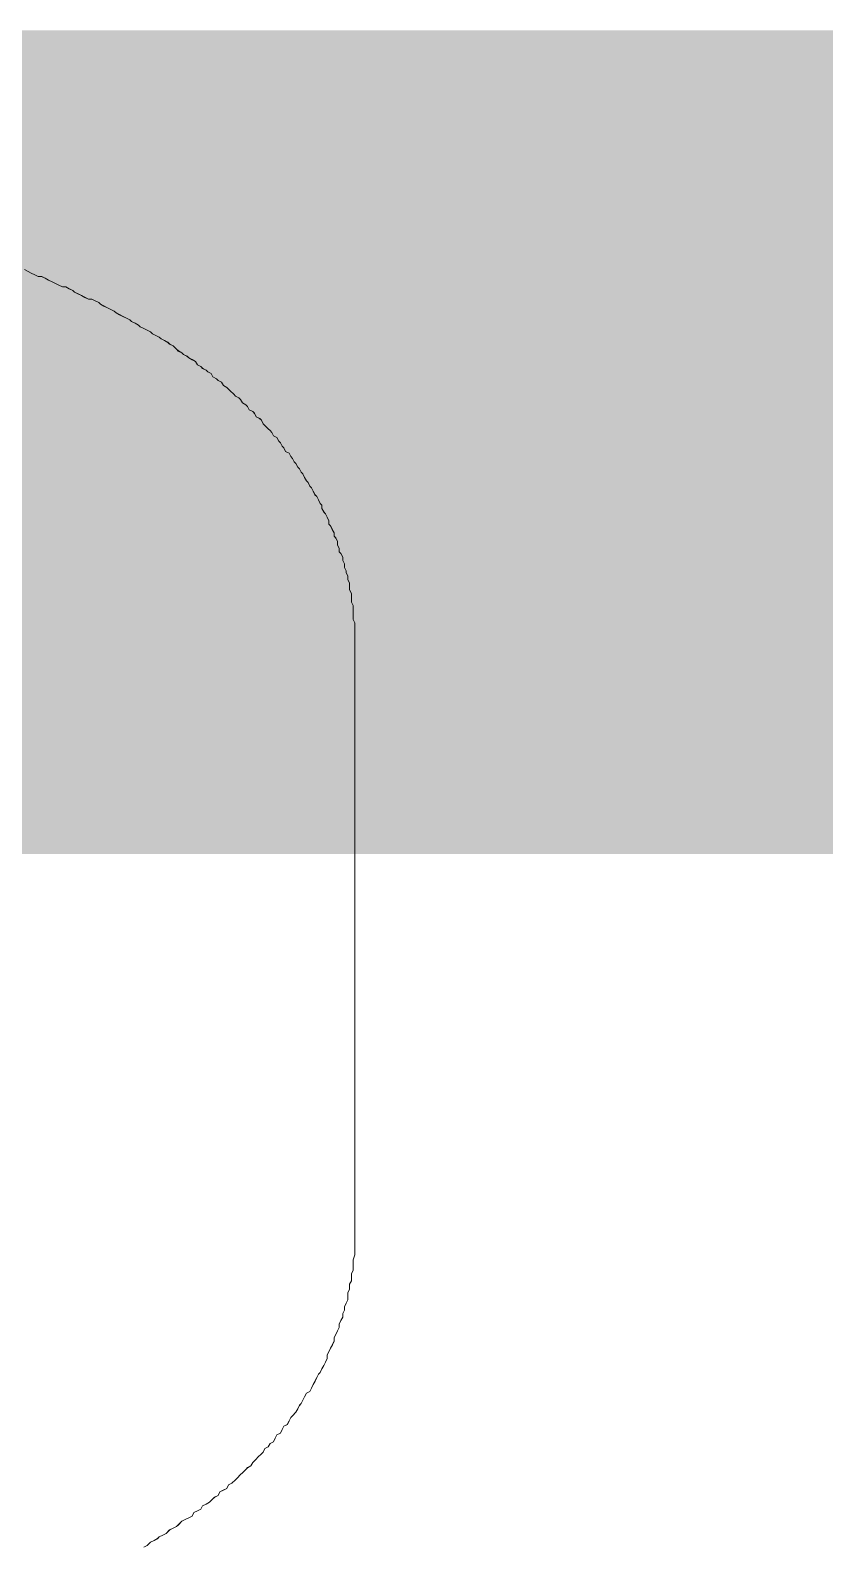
# Model space of a CAD drawing. Header units: millimetres. Extents: x -8913 to 62688, y -13000 to 43000.
# Drawn here: x 48664.39 to 48688.49, y 16071.36 to 16117.35 of the extents above; entities that cross this region are included whole.
import ezdxf
from ezdxf.enums import TextEntityAlignment as Align

# ---------------------------------------------------------------- set-up
doc = ezdxf.new("R2010")
doc.units = ezdxf.units.MM
doc.header["$MEASUREMENT"] = 0
doc.linetypes.add('HIDDEN2', pattern=[4.7625, 3.175, -1.5875])
for name, color, linetype, lineweight in [('08--DETREF', 7, 'Continuous', 25), ('08--SECTREF-1', 2, 'Continuous', 25), ('08--SECTREF-2', 4, 'Continuous', 35), ('1735 X DT-5BR-FFP$0$N--SANITARY-2', 9, 'Continuous', 18), ('N--DRAINPOINT', 251, 'Continuous', 18), ('N--SANITARY-1', 9, 'Continuous', 18), ('Z--X-REF', 7, 'Continuous', 0)]:
    doc.layers.add(name, color=color, linetype=linetype, lineweight=lineweight)
doc.styles.add('ISO', font='isocp2.shx', dxfattribs={"width": 0.8})

# ---------------------------------------------------------------- blocks, each defined once
blk = doc.blocks.new('1735 X DT-5BR-FFP$0$A$C491B616C')
at = {"lineweight": 9, "ltscale": 5}
for points in [[(-131.73, -75.294), (-131.901, -75.379), (-132.071, -75.549), (-132.242, -75.635), (-132.412, -75.72), (-132.497, -75.806), (-132.667, -75.89), (-132.838, -75.976), (-133.008, -76.147), (-133.179, -76.231), (-133.351, -76.317), (-133.435, -76.402), (-133.606, -76.574), (-133.777, -76.659), (-133.947, -76.743), (-134.116, -76.829), (-134.202, -77.001), (-134.373, -77.084), (-134.543, -77.17), (-134.627, -77.341), (-134.798, -77.425), (-134.969, -77.511), (-135.139, -77.682), (-135.223, -77.768), (-135.394, -77.852), (-135.48, -78.023), (-135.651, -78.109), (-135.821, -78.193), (-135.906, -78.364), (-136.076, -78.448), (-136.247, -78.621), (-136.333, -78.705), (-136.502, -78.875), (-136.588, -78.962), (-136.758, -79.13), (-136.843, -79.217), (-137.013, -79.301), (-137.098, -79.471), (-137.268, -79.642), (-137.354, -79.728), (-137.525, -79.899), (-137.609, -79.985), (-137.694, -80.154), (-137.864, -80.24), (-137.95, -80.409), (-138.121, -80.495), (-138.207, -80.667), (-138.291, -80.836), (-138.462, -80.922), (-138.548, -81.092), (-138.632, -81.263), (-138.803, -81.349), (-138.887, -81.52), (-138.973, -81.69), (-139.058, -81.775), (-139.228, -81.945), (-139.314, -82.116), (-139.399, -82.286), (-139.483, -82.371), (-139.569, -82.543), (-139.654, -82.712), (-139.74, -82.882), (-139.91, -82.968), (-139.995, -83.139), (-140.079, -83.309), (-140.165, -83.48), (-140.25, -83.65), (-140.336, -83.823), (-140.42, -83.905), (-140.506, -84.078), (-140.593, -84.246), (-140.677, -84.419), (-140.763, -84.589), (-140.763, -84.76), (-140.848, -84.93), (-140.934, -85.101), (-141.018, -85.271), (-141.104, -85.442), (-141.104, -85.612), (-141.189, -85.783), (-141.273, -85.953), (-141.359, -86.124), (-141.359, -86.293), (-141.444, -86.465), (-141.53, -86.634), (-141.53, -86.806), (-141.614, -86.975), (-141.614, -87.147), (-141.7, -87.316), (-141.785, -87.488), (-141.785, -87.659), (-141.785, -87.829), (-141.869, -88), (-141.869, -88.255), (-141.955, -88.427), (-141.955, -88.596), (-141.955, -88.766), (-142.04, -88.937), (-142.04, -89.107), (-142.04, -89.278), (-142.04, -89.448), (-142.126, -89.705), (-142.126, -89.876), (-142.126, -90.046), (-142.126, -90.217), (-142.126, -90.387), (-142.126, -90.558), (-142.126, -90.985)], [(-142.126, -90.985), (-142.126, -119.721)], [(-142.126, -119.721), (-142.126, -120.062), (-142.126, -120.403), (-142.126, -120.658), (-142.126, -120.828), (-142.04, -120.999), (-142.04, -121.169), (-142.04, -121.34), (-142.04, -121.512), (-142.04, -121.681), (-141.955, -121.853), (-141.955, -122.022), (-141.955, -122.194), (-141.955, -122.278), (-141.869, -122.449), (-141.869, -122.62), (-141.869, -122.79), (-141.785, -122.961), (-141.785, -123.131), (-141.7, -123.302), (-141.7, -123.388), (-141.614, -123.557), (-141.614, -123.727), (-141.53, -123.898), (-141.53, -124.068), (-141.444, -124.239), (-141.359, -124.325), (-141.359, -124.495), (-141.273, -124.666), (-141.273, -124.836), (-141.189, -125.007), (-141.104, -125.091), (-141.104, -125.264), (-141.018, -125.432), (-140.934, -125.605), (-140.848, -125.689), (-140.848, -125.86), (-140.763, -126.03), (-140.677, -126.201), (-140.593, -126.287), (-140.506, -126.457), (-140.506, -126.628), (-140.42, -126.712), (-140.336, -126.883), (-140.25, -127.053), (-140.165, -127.138), (-140.079, -127.31), (-139.995, -127.479), (-139.91, -127.565), (-139.824, -127.736), (-139.74, -127.82), (-139.654, -127.99), (-139.569, -128.161), (-139.483, -128.247), (-139.399, -128.418), (-139.314, -128.502), (-139.228, -128.674), (-139.144, -128.76), (-139.058, -128.929), (-138.973, -129.015), (-138.887, -129.184), (-138.718, -129.27), (-138.632, -129.441), (-138.548, -129.527), (-138.462, -129.698), (-138.377, -129.782), (-138.291, -129.952), (-138.121, -130.039), (-138.036, -130.209), (-137.95, -130.294), (-137.864, -130.38), (-137.694, -130.55), (-137.609, -130.635), (-137.525, -130.805), (-137.439, -130.891), (-137.268, -130.976), (-137.184, -131.146), (-137.098, -131.232), (-136.929, -131.317), (-136.843, -131.487), (-136.758, -131.572), (-136.588, -131.658), (-136.502, -131.828), (-136.417, -131.913), (-136.247, -131.999), (-136.162, -132.085), (-135.992, -132.254), (-135.906, -132.34), (-135.821, -132.426), (-135.651, -132.512), (-135.565, -132.681), (-135.394, -132.767), (-135.308, -132.853), (-135.139, -132.938), (-135.053, -133.108), (-134.882, -133.194), (-134.798, -133.279), (-134.627, -133.363), (-134.543, -133.449), (-134.373, -133.534), (-134.286, -133.704), (-134.116, -133.79), (-133.947, -133.875), (-133.861, -133.961), (-133.69, -134.045), (-133.606, -134.131), (-133.435, -134.216), (-133.351, -134.302), (-133.179, -134.472), (-133.008, -134.557), (-132.924, -134.643), (-132.753, -134.727), (-132.583, -134.813), (-132.497, -134.898), (-132.326, -134.982), (-132.157, -135.068), (-132.071, -135.155), (-131.901, -135.239), (-131.73, -135.323), (-131.561, -135.409), (-131.475, -135.496), (-131.305, -135.582), (-131.134, -135.664), (-131.05, -135.751), (-130.879, -135.837), (-130.709, -135.923), (-130.538, -136.007), (-130.368, -136.092), (-130.281, -136.178), (-130.111, -136.264), (-129.94, -136.348), (-129.772, -136.434), (-129.601, -136.519), (-129.515, -136.605), (-129.344, -136.689), (-129.176, -136.775), (-129.005, -136.775), (-128.835, -136.86), (-128.664, -136.944), (-128.493, -137.03), (-128.323, -137.117), (-128.239, -137.201), (-128.066, -137.285), (-127.896, -137.371), (-127.725, -137.371), (-127.555, -137.456), (-127.386, -137.542), (-127.215, -137.626), (-127.045, -137.713), (-126.874, -137.797), (-126.704, -137.883), (-126.533, -137.883), (-126.363, -137.967), (-126.194, -138.054), (-125.853, -138.224)]]:
    blk.add_lwpolyline(points, dxfattribs=at)
blk = doc.blocks.new('1735 X DT-5BR-FFP')
at = {"layer": '1735 X DT-5BR-FFP$0$N--SANITARY-2', "xscale": 0.6161137440758294, "yscale": 0.6161137440758294, "zscale": 0.6161137440758294, "rotation": 180}
blk.add_blockref('1735 X DT-5BR-FFP$0$A$C491B616C', (12799.169, 16024.925), dxfattribs=at)
blk = doc.blocks.new('*U219')
at = {"layer": '08--DETREF', "color": 251, "linetype": 'HIDDEN2', "ltscale": 100, "const_width": 35}
blk.add_lwpolyline([(-189465.282, 55104.06, 0.414214), (-189045.282, 54684.06), (-186281.113, 54684.06, 0.414214), (-185861.113, 55104.06), (-185861.113, 59302.942, 0.414214), (-186281.113, 59722.942), (-189045.282, 59722.942, 0.414214), (-189465.282, 59302.942)], format="xyb", close=True, dxfattribs=at)
at = {"layer": '08--SECTREF-1', "style": 'ISO', "width": 0.8, "flags": 4}
blk.add_attdef('DRG-NO', text='', height=250, dxfattribs=at).set_placement((-184474.304, 59953.744), align=Align.MIDDLE_CENTER)
at = {"layer": '08--SECTREF-2', "style": 'ISO', "width": 0.8, "flags": 4}
blk.add_attdef('SECTION', text='', height=350, dxfattribs=at).set_placement((-184474.304, 60374.375), align=Align.MIDDLE_CENTER)
blk = doc.blocks.new('A$C491B616C')
at = {"lineweight": 9, "ltscale": 5}
for points in [[(-131.73, -75.294), (-131.901, -75.379), (-132.071, -75.549), (-132.242, -75.635), (-132.412, -75.72), (-132.497, -75.806), (-132.667, -75.89), (-132.838, -75.976), (-133.008, -76.147), (-133.179, -76.231), (-133.351, -76.317), (-133.435, -76.402), (-133.606, -76.574), (-133.777, -76.659), (-133.947, -76.743), (-134.116, -76.829), (-134.202, -77.001), (-134.373, -77.084), (-134.543, -77.17), (-134.627, -77.341), (-134.798, -77.425), (-134.969, -77.511), (-135.139, -77.682), (-135.223, -77.768), (-135.394, -77.852), (-135.48, -78.023), (-135.651, -78.109), (-135.821, -78.193), (-135.906, -78.364), (-136.076, -78.448), (-136.247, -78.621), (-136.333, -78.705), (-136.502, -78.875), (-136.588, -78.962), (-136.758, -79.13), (-136.843, -79.217), (-137.013, -79.301), (-137.098, -79.471), (-137.268, -79.642), (-137.354, -79.728), (-137.525, -79.899), (-137.609, -79.985), (-137.694, -80.154), (-137.864, -80.24), (-137.95, -80.409), (-138.121, -80.495), (-138.207, -80.667), (-138.291, -80.836), (-138.462, -80.922), (-138.548, -81.092), (-138.632, -81.263), (-138.803, -81.349), (-138.887, -81.52), (-138.973, -81.69), (-139.058, -81.775), (-139.228, -81.945), (-139.314, -82.116), (-139.399, -82.286), (-139.483, -82.371), (-139.569, -82.543), (-139.654, -82.712), (-139.74, -82.882), (-139.91, -82.968), (-139.995, -83.139), (-140.079, -83.309), (-140.165, -83.48), (-140.25, -83.65), (-140.336, -83.823), (-140.42, -83.905), (-140.506, -84.078), (-140.593, -84.246), (-140.677, -84.419), (-140.763, -84.589), (-140.763, -84.76), (-140.848, -84.93), (-140.934, -85.101), (-141.018, -85.271), (-141.104, -85.442), (-141.104, -85.612), (-141.189, -85.783), (-141.273, -85.953), (-141.359, -86.124), (-141.359, -86.293), (-141.444, -86.465), (-141.53, -86.634), (-141.53, -86.806), (-141.614, -86.975), (-141.614, -87.147), (-141.7, -87.316), (-141.785, -87.488), (-141.785, -87.659), (-141.785, -87.829), (-141.869, -88), (-141.869, -88.255), (-141.955, -88.427), (-141.955, -88.596), (-141.955, -88.766), (-142.04, -88.937), (-142.04, -89.107), (-142.04, -89.278), (-142.04, -89.448), (-142.126, -89.705), (-142.126, -89.876), (-142.126, -90.046), (-142.126, -90.217), (-142.126, -90.387), (-142.126, -90.558), (-142.126, -90.985)], [(-142.126, -90.985), (-142.126, -119.721)], [(-142.126, -119.721), (-142.126, -120.062), (-142.126, -120.403), (-142.126, -120.658), (-142.126, -120.828), (-142.04, -120.999), (-142.04, -121.169), (-142.04, -121.34), (-142.04, -121.512), (-142.04, -121.681), (-141.955, -121.853), (-141.955, -122.022), (-141.955, -122.194), (-141.955, -122.278), (-141.869, -122.449), (-141.869, -122.62), (-141.869, -122.79), (-141.785, -122.961), (-141.785, -123.131), (-141.7, -123.302), (-141.7, -123.388), (-141.614, -123.557), (-141.614, -123.727), (-141.53, -123.898), (-141.53, -124.068), (-141.444, -124.239), (-141.359, -124.325), (-141.359, -124.495), (-141.273, -124.666), (-141.273, -124.836), (-141.189, -125.007), (-141.104, -125.091), (-141.104, -125.264), (-141.018, -125.432), (-140.934, -125.605), (-140.848, -125.689), (-140.848, -125.86), (-140.763, -126.03), (-140.677, -126.201), (-140.593, -126.287), (-140.506, -126.457), (-140.506, -126.628), (-140.42, -126.712), (-140.336, -126.883), (-140.25, -127.053), (-140.165, -127.138), (-140.079, -127.31), (-139.995, -127.479), (-139.91, -127.565), (-139.824, -127.736), (-139.74, -127.82), (-139.654, -127.99), (-139.569, -128.161), (-139.483, -128.247), (-139.399, -128.418), (-139.314, -128.502), (-139.228, -128.674), (-139.144, -128.76), (-139.058, -128.929), (-138.973, -129.015), (-138.887, -129.184), (-138.718, -129.27), (-138.632, -129.441), (-138.548, -129.527), (-138.462, -129.698), (-138.377, -129.782), (-138.291, -129.952), (-138.121, -130.039), (-138.036, -130.209), (-137.95, -130.294), (-137.864, -130.38), (-137.694, -130.55), (-137.609, -130.635), (-137.525, -130.805), (-137.439, -130.891), (-137.268, -130.976), (-137.184, -131.146), (-137.098, -131.232), (-136.929, -131.317), (-136.843, -131.487), (-136.758, -131.572), (-136.588, -131.658), (-136.502, -131.828), (-136.417, -131.913), (-136.247, -131.999), (-136.162, -132.085), (-135.992, -132.254), (-135.906, -132.34), (-135.821, -132.426), (-135.651, -132.512), (-135.565, -132.681), (-135.394, -132.767), (-135.308, -132.853), (-135.139, -132.938), (-135.053, -133.108), (-134.882, -133.194), (-134.798, -133.279), (-134.627, -133.363), (-134.543, -133.449), (-134.373, -133.534), (-134.286, -133.704), (-134.116, -133.79), (-133.947, -133.875), (-133.861, -133.961), (-133.69, -134.045), (-133.606, -134.131), (-133.435, -134.216), (-133.351, -134.302), (-133.179, -134.472), (-133.008, -134.557), (-132.924, -134.643), (-132.753, -134.727), (-132.583, -134.813), (-132.497, -134.898), (-132.326, -134.982), (-132.157, -135.068), (-132.071, -135.155), (-131.901, -135.239), (-131.73, -135.323), (-131.561, -135.409), (-131.475, -135.496), (-131.305, -135.582), (-131.134, -135.664), (-131.05, -135.751), (-130.879, -135.837), (-130.709, -135.923), (-130.538, -136.007), (-130.368, -136.092), (-130.281, -136.178), (-130.111, -136.264), (-129.94, -136.348), (-129.772, -136.434), (-129.601, -136.519), (-129.515, -136.605), (-129.344, -136.689), (-129.176, -136.775), (-129.005, -136.775), (-128.835, -136.86), (-128.664, -136.944), (-128.493, -137.03), (-128.323, -137.117), (-128.239, -137.201), (-128.066, -137.285), (-127.896, -137.371), (-127.725, -137.371), (-127.555, -137.456), (-127.386, -137.542), (-127.215, -137.626), (-127.045, -137.713), (-126.874, -137.797), (-126.704, -137.883), (-126.533, -137.883), (-126.363, -137.967), (-126.194, -138.054), (-125.853, -138.224)]]:
    blk.add_lwpolyline(points, dxfattribs=at)
blk = doc.blocks.new('A$C5A397BC0')
at = {"layer": 'N--SANITARY-1', "xscale": 0.6161137440758294, "yscale": 0.6161137440758294, "zscale": 0.6161137440758294, "rotation": 180}
blk.add_blockref('A$C491B616C', (-2200.831, 9574.924), dxfattribs=at)

msp = doc.modelspace()

# ---------------------------------------------------------------- block references
at = {"layer": 'Z--X-REF'}
msp.add_blockref('1735 X DT-5BR-FFP', (35787.501, 0), dxfattribs=at)

# ---------------------------------------------------------------- next in the draw order: block references
at = {"layer": '08--DETREF', "xscale": 0.7142857142857143, "yscale": 0.7142857142857143, "zscale": 0.7142857142857143}
msp.add_blockref('*U219', (183555.901, -26554.395), dxfattribs=at)
at = {"layer": 'N--DRAINPOINT'}
msp.add_blockref('A$C5A397BC0', (50787.5, 6450), dxfattribs=at)

doc.saveas('drawing.dxf')
